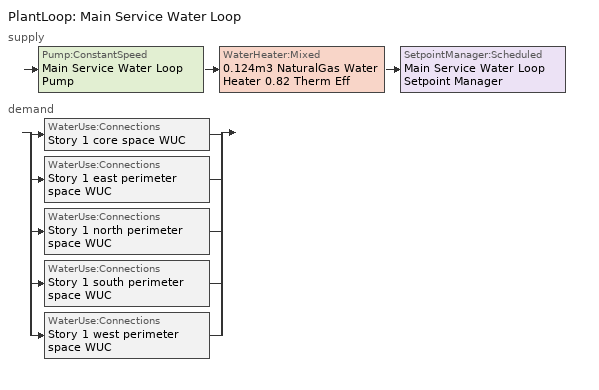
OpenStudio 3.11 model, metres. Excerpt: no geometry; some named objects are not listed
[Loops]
PlantLoop 'Main Service Water Loop'
 supply: Pump:ConstantSpeed 'Main Service Water Loop Pump' > WaterHeater:Mixed '0.124m3 NaturalGas Water Heater 0.82 Therm Eff' > SetpointManager:Scheduled 'Main Service Water Loop Setpoint Manager'
 demand: split
  | WaterUse:Connections 'Story 1 core space WUC'
  | WaterUse:Connections 'Story 1 east perimeter space WUC'
  | WaterUse:Connections 'Story 1 north perimeter space WUC'
  | WaterUse:Connections 'Story 1 south perimeter space WUC'
  | WaterUse:Connections 'Story 1 west perimeter space WUC'
[PlantLoop]
Main Service Water Loop: Glycol Concentration=0; Maximum Loop Temperature {C}=60; Plant Loop Volume {m3}=Autocalculate; Load Distribution Scheme=Optimal
[Sizing:Plant]
Main Service Water Loop: Loop Type=Heating; Design Loop Exit Temperature {C}=60; Loop Design Temperature Difference {deltaC}=5; Sizing Option=NonCoincident; Zone Timesteps in Averaging Window=1; Coincident Sizing Factor Mode=None
[SetpointManager:Scheduled]
Main Service Water Loop Setpoint Manager: Control Variable=Temperature; Schedule=SHW Temp 60.0C
[Pump:ConstantSpeed]
Main Service Water Loop Pump: Rated Flow Rate {m3/s}=autosize; Rated Pump Head {Pa}=179532; Rated Power Consumption {W}=autosize; Motor Efficiency=0.9; Fraction of Motor Inefficiencies to Fluid Stream=0; Pump Control Type=Intermittent; Design Power Sizing Method=PowerPerFlowPerPressure; Design Electric Power per Unit Flow Rate {W/(m3/s)}=348701.1; Design Shaft Power per Unit Flow Rate per Unit Head {W-s/m3-Pa}=1.28205
[WaterHeater:Mixed]
0.124m3 NaturalGas Water Heater 0.82 Therm Eff: Tank Volume {m3}=0.1239; Setpoint Temperature Schedule=SHW Temp 60.0C; Deadband Temperature Difference {deltaC}=2; Maximum Temperature Limit {C}=82.22; Heater Control Type=Cycle; Heater Maximum Capacity {W}=6473.8; Heater Fuel Type=NaturalGas; Heater Thermal Efficiency=0.82; Part Load Factor Curve=SWH-EFFFPLR-NECB2011; Off Cycle Parasitic Fuel Consumption Rate {W}=24.0769; Off Cycle Parasitic Fuel Type=NaturalGas; Off Cycle Parasitic Heat Fraction to Tank=0.8; On Cycle Parasitic Fuel Consumption Rate {W}=24.0769; On Cycle Parasitic Fuel Type=NaturalGas; On Cycle Parasitic Heat Fraction to Tank=0; Ambient Temperature Indicator=Schedule; Ambient Temperature Schedule=SHW Ambient Temp 22C; Off Cycle Loss Coefficient to Ambient Temperature {W/K}=4.48063; On Cycle Loss Coefficient to Ambient Temperature {W/K}=4.48063; Use Side Effectiveness=1; Source Side Effectiveness=1; Use Side Design Flow Rate {m3/s}=autosize; Source Side Design Flow Rate {m3/s}=autosize; Indirect Water Heating Recovery Time {hr}=1.5; Source Side Flow Control Mode=IndirectHeatPrimarySetpoint
[WaterHeater:Sizing]
0.124m3 NaturalGas Water Heater 0.82 Therm Eff: Design Mode=PeakDraw; Time Storage Can Meet Peak Draw {hr}=0.538503; Time for Tank Recovery {hr}=0; Nominal Tank Volume for Autosizing Plant Connections {m3}=1
[WaterUse:Connections] Drain Water Heat Exchanger Type=None; Drain Water Heat Exchanger Destination=Plant
Name | Water Use Equipment Name 1
Story 1 core space WUC | Story 1 core space
Story 1 east perimeter space WUC | Story 1 east perimeter space
Story 1 north perimeter space WUC | Story 1 north perimeter space
Story 1 south perimeter space WUC | Story 1 south perimeter space
Story 1 west perimeter space WUC | Story 1 west perimeter space
[Schedule:Ruleset]
Name | Default Day Schedule
SHW Temp 60.0C | SHW Temp 60.0C Default
SHW Ambient Temp 22C | SHW Ambient Temp 22C Default
[Schedule:Day]
SHW Temp 60.0C Default: 24, 0, 60
SHW Ambient Temp 22C Default: 24, 0, 22
[Curve:Cubic]
SWH-EFFFPLR-NECB2011: Coefficient1 Constant=0.7576; Coefficient2 x=1.0071; Coefficient3 x**2=-1.4443; Coefficient4 x**3=0.6844; Minimum Value of x=0; Maximum Value of x=1
